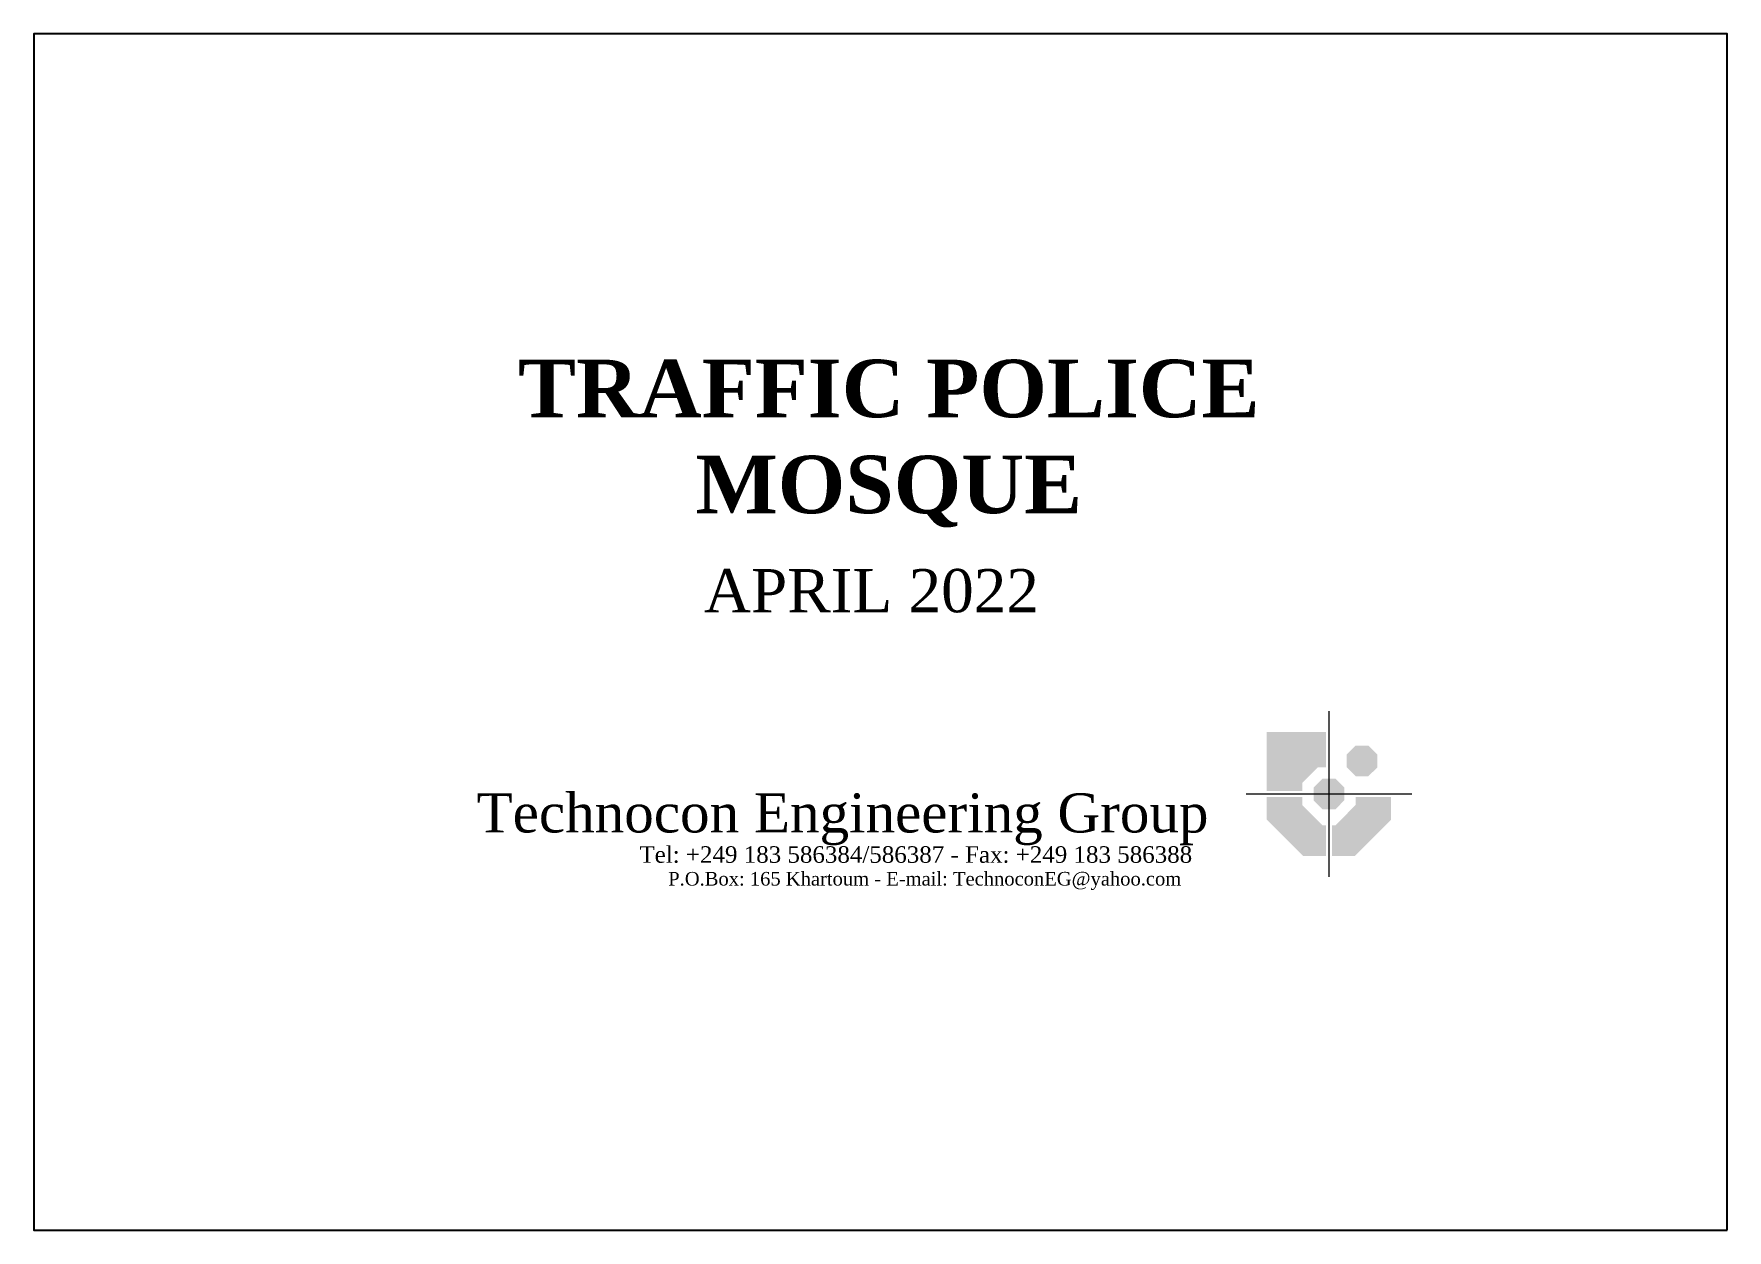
# Model space of a CAD drawing. Header units: millimetres. Extents: x 5119 to 442966, y -339486 to 193490.
# Drawn here: x 112823 to 119442, y 137492 to 142167 of the extents above; entities that cross this region are included whole.
import ezdxf

# ---------------------------------------------------------------- set-up
doc = ezdxf.new("R2010")
doc.units = ezdxf.units.MM
doc.header["$LTSCALE"] = 10
doc.layers.add('LABLE', color=5, linetype='Continuous')
doc.layers.add('STR-TEXT', color=7, linetype='Continuous', lineweight=9)
doc.styles.add('MINA_MM_X-SEC_SMALLER', font='romans.shx', dxfattribs={"height": 75, "bigfont": '@extfont2.shx'})
doc.styles.add('MZBI', font='times.ttf', dxfattribs={"height": 0.35})
doc.styles.add('MZBOLT', font='times.ttf', dxfattribs={"height": 0.5})

# ---------------------------------------------------------------- blocks, each defined once
blk = doc.blocks.new('A$C5A6E080A')
h = blk.add_hatch(color=0)
h.paths.add_polyline_path([(9.26, 8.62), (8.62, 9.26), (7.72, 9.26), (7.09, 8.62), (7.09, 7.72), (7.72, 7.09), (8.62, 7.09), (9.26, 7.72)])
h.paths.add_polyline_path([(6.92, 6.29), (6.29, 6.92), (5.84, 6.92), (5.84, 5.84), (6.92, 5.84)])
h.paths.add_polyline_path([(5.84, 6.92), (5.39, 6.92), (4.75, 6.29), (4.75, 5.84), (5.84, 5.84)])
h.paths.add_polyline_path([(5.84, 5.84), (4.75, 5.84), (4.75, 5.39), (5.39, 4.75), (5.84, 4.75)])
h.paths.add_polyline_path([(6.92, 5.39), (6.92, 5.84), (5.84, 5.84), (5.84, 4.75), (6.29, 4.75)])
h.paths.add_polyline_path([(10.22, 4.02), (10.22, 5.62), (7.72, 5.62), (7.72, 5.06), (6.29, 3.62), (6.06, 3.62), (6.06, 1.45), (7.66, 1.45)])
h.paths.add_polyline_path([(5.62, 3.62), (5.39, 3.62), (3.95, 5.06), (3.95, 5.62), (1.45, 5.62), (1.45, 4.02), (4.02, 1.45), (5.62, 1.45)])
h.paths.add_polyline_path([(5.06, 7.72), (5.62, 7.72), (5.62, 10.22), (4.02, 10.22), (1.45, 10.22), (1.45, 6.06), (3.95, 6.06), (3.95, 6.62)])
at = {"lineweight": 5}
for p, q in [((5.84, 11.68), (5.84, 0)), ((0, 5.84), (11.68, 5.84))]:
    blk.add_line(p, q, dxfattribs=at)
blk = doc.blocks.new('TEG')
at = {"color": 0, "xscale": 0.1101681463324624, "yscale": 0.1101681463324624, "zscale": 0.1101681463324624}
blk.add_blockref('A$C5A6E080A', (870.503, 200.47), dxfattribs=at)
at = {"layer": 'LABLE', "color": 0, "style": 'MZBI'}
blk.add_text('Technocon Engineering Group ', height=0.3044, dxfattribs=at).set_placement((864.515, 200.814))
at = {"layer": 'LABLE', "style": 'MZBOLT'}
for s, height, p in [('Tel: +249 183 586384/586387 - Fax: +249 183 586388', 0.12866, (865.782, 200.578)), ('P.O.Box: 165 Khartoum - E-mail: TechnoconEG@yahoo.com', 0.10582, (866.006, 200.401))]:
    blk.add_text(s, height=height, dxfattribs=at).set_placement(p)

msp = doc.modelspace()

# ---------------------------------------------------------------- linework, layer by layer
msp.add_lwpolyline([(119441.6, 137491.6), (119441.6, 142166.7), (112822.6, 142166.7), (112822.6, 137491.6)], close=True)

# ---------------------------------------------------------------- block references
at = {"xscale": 502.4684328224585, "yscale": 502.4684328224585, "zscale": 502.4684328224585}
msp.add_blockref('TEG', (-319838.3, 38143.1), dxfattribs=at)

# ---------------------------------------------------------------- texts
at = {"layer": 'STR-TEXT', "attachment_point": 5, "style": 'MINA_MM_X-SEC_SMALLER'}
for s, insert, char_height, width in [('\\A1;{\\fRomantic|b1|i0|c2|p2;TRAFFIC POLICE \\PMOSQUE}', (116164.8, 140565.6), 225, 2852.25), ('\\A1;\\pxql;{\\fRomantic|b0|i0|c2|p2;APRIL 2022}', (116213.5, 139989.5), 168.75, 1543.558)]:
    msp.add_mtext(s, dxfattribs=dict(at, insert=insert, char_height=char_height, width=width))

doc.saveas('drawing.dxf')
